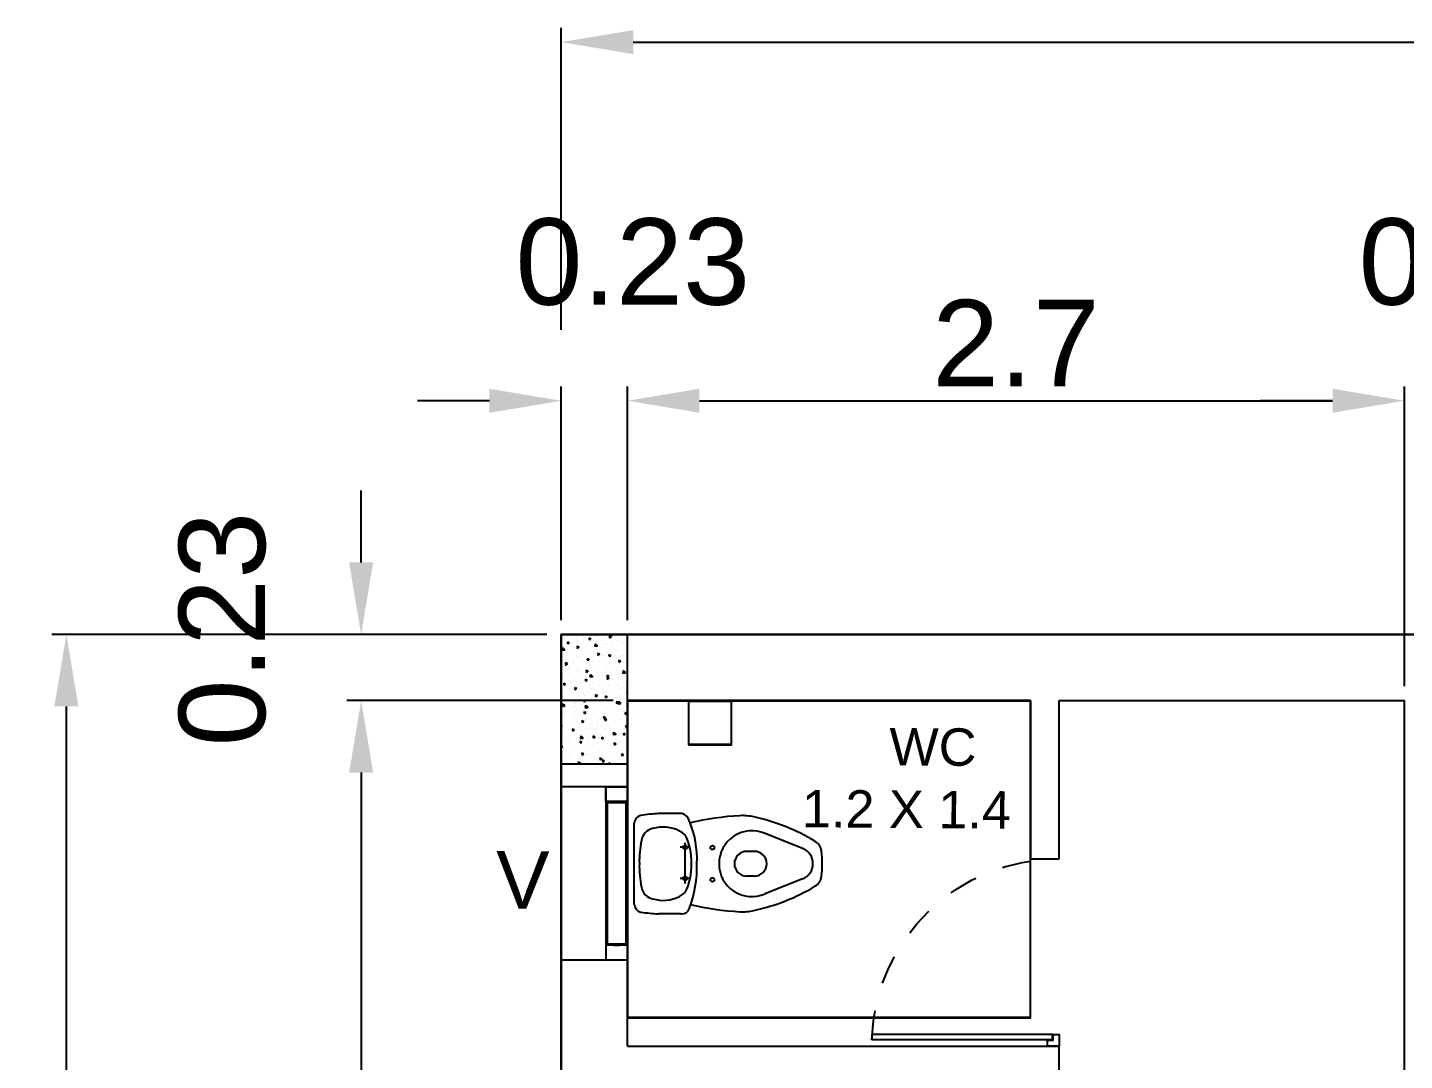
# Model space of a CAD drawing. Header units: metres. Extents: x 0 to 2048, y 111 to 219.
# Drawn here: x 1820.574 to 1825.359, y 175.855 to 179.443 of the extents above; entities that cross this region are included whole.
import ezdxf

# ---------------------------------------------------------------- set-up
doc = ezdxf.new("R2010")
doc.units = ezdxf.units.M
doc.header["$LTSCALE"] = 0.5
doc.header["$MEASUREMENT"] = 0
doc.header["$PDMODE"] = 3
doc.linetypes.add('CONTIN', pattern=[0])
doc.linetypes.add('HIDDEN2', pattern=[0.1875, 0.125, -0.0625])
for name, color, linetype in [('000000000000', 213, 'Continuous'), ('BLK_1_FLR_0_BLT_UP_AREA', 27, 'Continuous'), ('BLK_1_FLR_0_SP_WC', 233, 'Continuous'), ('BLK_1_FLR_0_WASH', 60, 'Continuous')]:
    doc.layers.add(name, color=color, linetype=linetype)
doc.layers.add('layout bou', color=1, linetype='Continuous', lineweight=60)
doc.layers.add('layout bou @ 1', color=1, linetype='Continuous', lineweight=60)
doc.styles.add('200LT_S', font='arial.ttf', dxfattribs={"height": 0.3})
doc.styles.add('PATTA & SITE', font='arial.ttf', dxfattribs={"height": 1.5})
doc.styles.get("Standard").update_dxf_attribs({"font": ''})
doc.styles.get('Standard').set_extended_font_data('Arial Black')
doc.dimstyles.new('Building Arrow', dxfattribs={"dimscale": 0, "dimtxt": 1, "dimasz": 1, "dimexe": 0.18, "dimexo": 0.0625, "dimgap": 0.09, "dimtad": 0, "dimdec": 1, "dimzin": 0, "dimdsep": 46, "dimtxsty": 'Standard', "dimcen": 0.09, "dimse1": 1, "dimse2": 1, "dimclrt": 7, "dimadec": 1, "dimazin": 0, "dimtfac": 1, "dimtdec": 1, "dimtofl": 0, "dimtmove": 0, "dimatfit": 3, "dimfxl": 0, "dimtolj": 1, "dimtzin": 0, "dimarcsym": 0})

# ---------------------------------------------------------------- blocks, each defined once
blk = doc.blocks.new('*D9')
at = {"layer": 'Defpoints', "color": 0, "lineweight": -3}
for p in [(1764.1257, 208.0316), (1764.1257, 208.0316), (1929.9765, 145.7045)]:
    blk.add_point(p, dxfattribs=at)
at = {"layer": 'layout bou', "color": 0, "lineweight": -2}
for p, q in [((1765.0618, 207.6799), (1845.0867, 177.6063)), ((1929.0405, 146.0562), (1849.0155, 176.1298))]:
    blk.add_line(p, q, dxfattribs=at)
at = {"layer": 'layout bou', "color": 0, "lineweight": -3}
for points in [[(1765.1204, 207.8359), (1765.0031, 207.5239), (1764.1257, 208.0316)], [(1929.0991, 146.2122), (1928.9818, 145.9002), (1929.9765, 145.7045)]]:
    blk.add_solid(points, dxfattribs=at)
at = {"layer": 'layout bou', "color": 7, "lineweight": 15, "insert": (1847.0511, 176.868), "char_height": 1, "attachment_point": 5, "rotation": 339.4036}
blk.add_mtext('\\A1;177.2', dxfattribs=at)

msp = doc.modelspace()

# ---------------------------------------------------------------- linework, layer by layer
at = {"color": 252, "lineweight": -3}
for p, q in [((1822.42887, 178.39237), (1822.42887, 179.44237)), ((1822.42887, 177.38467), (1822.42887, 178.19642)), ((1822.65887, 177.38467), (1822.65887, 178.19642)), ((1822.65887, 177.38467), (1822.65887, 178.19642)), ((1825.35887, 177.15467), (1825.35887, 178.19642)), ((1825.35887, 177.15467), (1825.35887, 178.19642)), ((1821.70908, 177.33467), (1820.65908, 177.33467)), ((1822.37887, 177.33467), (1821.68335, 177.33467)), ((1822.60887, 177.10467), (1821.68335, 177.10467)), ((1822.60887, 177.10467), (1821.68335, 177.10467))]:
    msp.add_line(p, q, dxfattribs=at)
at = {"color": 7, "lineweight": -3}
for p, q in [((1822.67887, 179.39237), (1852.67887, 179.39237)), ((1822.17887, 178.14642), (1821.92887, 178.14642)), ((1822.90887, 178.14642), (1825.10887, 178.14642)), ((1822.90887, 178.14642), (1823.15887, 178.14642)), ((1825.10887, 178.14642), (1824.85887, 178.14642)), ((1821.73335, 177.58467), (1821.73335, 177.83467)), ((1820.70908, 162.33467), (1820.70908, 177.08467)), ((1821.73335, 176.85467), (1821.73335, 172.34967)), ((1821.73335, 176.85467), (1821.73335, 176.60467))]:
    msp.add_line(p, q, dxfattribs=at)
at = {"color": 0, "lineweight": -3}
for p, q in [((1822.42887, 177.33467), (1852.92887, 177.33467)), ((1822.42887, 177.33467), (1822.42887, 162.08467)), ((1822.42887, 162.08467), (1822.42887, 177.33467)), ((1822.42887, 177.33467), (1852.92887, 177.33467)), ((1822.65887, 175.90467), (1822.65887, 177.10467)), ((1822.65887, 177.10467), (1824.05887, 177.10467)), ((1824.05887, 177.10467), (1824.05887, 176.55467)), ((1824.15887, 177.10467), (1825.35887, 177.10467)), ((1824.15887, 176.55467), (1824.15887, 177.10467)), ((1825.35887, 171.87467), (1825.35887, 177.10467)), ((1824.05887, 176.55467), (1824.15887, 176.55467)), ((1822.65887, 175.90467), (1824.15887, 175.90467)), ((1824.15887, 175.25467), (1824.15887, 175.90467))]:
    msp.add_line(p, q, dxfattribs=at)
at = {"color": 8, "lineweight": -3}
for p, q in [((1822.42887, 162.08467), (1822.42887, 177.33467)), ((1822.42887, 177.33467), (1852.92887, 177.33467))]:
    msp.add_line(p, q, dxfattribs=at)
at = {"linetype": 'CONTIN', "lineweight": -3, "ltscale": 0.5}
for p, q in [((1822.42887, 177.33467), (1822.42887, 176.88467)), ((1822.65887, 177.33467), (1822.42887, 177.33467)), ((1822.65887, 176.88467), (1822.65887, 177.33467)), ((1822.42887, 176.88467), (1822.65887, 176.88467))]:
    msp.add_line(p, q, dxfattribs=at)
at = {"lineweight": -3}
for p, q in [((1822.43626, 177.33174), (1822.43626, 177.33174)), ((1822.55101, 177.32984), (1822.55101, 177.32984)), ((1822.59128, 177.32586), (1822.59128, 177.32586)), ((1822.59862, 177.32978), (1822.59526, 177.3248)), ((1822.59526, 177.32481), (1822.6013, 177.32278)), ((1822.59862, 177.32978), (1822.6013, 177.32278)), ((1822.60075, 177.33051), (1822.60702, 177.33167)), ((1822.60112, 177.33467), (1822.60076, 177.33051)), ((1822.60344, 177.33467), (1822.60703, 177.33167)), ((1822.43251, 177.28926), (1822.43113, 177.28037)), ((1822.43113, 177.28037), (1822.44063, 177.28148)), ((1822.43284, 177.28895), (1822.44096, 177.28116)), ((1822.43401, 177.27835), (1822.43401, 177.27835)), ((1822.43616, 177.31892), (1822.43616, 177.31892)), ((1822.43988, 177.31765), (1822.43988, 177.31765)), ((1822.44429, 177.32057), (1822.44429, 177.32057)), ((1822.44928, 177.2827), (1822.44928, 177.2827)), ((1822.45084, 177.30874), (1822.45032, 177.30276)), ((1822.45032, 177.30276), (1822.45658, 177.30392)), ((1822.45084, 177.30874), (1822.45659, 177.30392)), ((1822.47317, 177.31643), (1822.47317, 177.31643)), ((1822.47366, 177.29076), (1822.47366, 177.29076)), ((1822.48044, 177.3193), (1822.48044, 177.3193)), ((1822.48117, 177.29879), (1822.48117, 177.29879)), ((1822.48584, 177.29442), (1822.48248, 177.28944)), ((1822.48248, 177.28945), (1822.48853, 177.28742)), ((1822.48373, 177.29427), (1822.48373, 177.29427)), ((1822.48584, 177.29442), (1822.48853, 177.28742)), ((1822.48709, 177.31184), (1822.48709, 177.31184)), ((1822.50312, 177.32275), (1822.50312, 177.32275)), ((1822.50646, 177.31522), (1822.50646, 177.31522)), ((1822.51988, 177.29299), (1822.51988, 177.29299)), ((1822.52606, 177.32261), (1822.52554, 177.31663)), ((1822.52554, 177.31664), (1822.5318, 177.3178)), ((1822.52606, 177.32261), (1822.53181, 177.31779)), ((1822.53819, 177.29237), (1822.53819, 177.29237)), ((1822.53975, 177.314), (1822.53975, 177.314)), ((1822.54647, 177.30252), (1822.54509, 177.29363)), ((1822.5451, 177.29363), (1822.5546, 177.29474)), ((1822.5468, 177.30221), (1822.55492, 177.29442)), ((1822.56279, 177.31862), (1822.56279, 177.31862)), ((1822.57304, 177.31278), (1822.57304, 177.31278)), ((1822.57785, 177.30477), (1822.57785, 177.30477)), ((1822.59045, 177.30353), (1822.59045, 177.30353)), ((1822.60633, 177.31157), (1822.60633, 177.31157)), ((1822.6078, 177.29849), (1822.6078, 177.29849)), ((1822.6249, 177.3151), (1822.6249, 177.3151)), ((1822.62975, 177.32246), (1822.62975, 177.32246)), ((1822.62989, 177.27723), (1822.62989, 177.27723)), ((1822.63962, 177.31035), (1822.63962, 177.31035)), ((1822.64238, 177.30638), (1822.64238, 177.30638)), ((1822.44558, 177.23473), (1822.44222, 177.22975)), ((1822.44222, 177.22976), (1822.44827, 177.22773)), ((1822.44457, 177.23701), (1822.44404, 177.23103)), ((1822.44404, 177.23104), (1822.45031, 177.23219)), ((1822.44457, 177.23701), (1822.45031, 177.23219)), ((1822.44558, 177.23473), (1822.44826, 177.22773)), ((1822.44617, 177.2606), (1822.44617, 177.2606)), ((1822.44629, 177.26714), (1822.44629, 177.26714)), ((1822.4714, 177.23737), (1822.4714, 177.23737)), ((1822.47958, 177.26592), (1822.47958, 177.26592)), ((1822.48484, 177.25846), (1822.48484, 177.25846)), ((1822.48872, 177.25639), (1822.48872, 177.25639)), ((1822.49118, 177.24047), (1822.49118, 177.24047)), ((1822.51287, 177.26471), (1822.51287, 177.26471)), ((1822.51313, 177.26443), (1822.51313, 177.26443)), ((1822.51979, 177.25089), (1822.51926, 177.24491)), ((1822.51926, 177.24491), (1822.52553, 177.24607)), ((1822.51979, 177.25089), (1822.52553, 177.24606)), ((1822.52317, 177.26796), (1822.52317, 177.26796)), ((1822.52816, 177.23009), (1822.52816, 177.23009)), ((1822.53594, 177.23899), (1822.53594, 177.23899)), ((1822.54615, 177.26349), (1822.54615, 177.26349)), ((1822.55835, 177.27009), (1822.555, 177.26511)), ((1822.555, 177.26512), (1822.56104, 177.26309)), ((1822.55835, 177.27009), (1822.56104, 177.26309)), ((1822.55932, 177.26669), (1822.55932, 177.26669)), ((1822.56262, 177.24165), (1822.56262, 177.24165)), ((1822.5728, 177.2603), (1822.5728, 177.2603)), ((1822.57559, 177.25139), (1822.57559, 177.25139)), ((1822.57944, 177.26227), (1822.57944, 177.26227)), ((1822.58902, 177.27247), (1822.58902, 177.27247)), ((1822.59501, 177.26476), (1822.59448, 177.25878)), ((1822.59448, 177.25879), (1822.60075, 177.25994)), ((1822.59501, 177.26476), (1822.60075, 177.25994)), ((1822.59876, 177.24038), (1822.59876, 177.24038)), ((1822.61273, 177.26106), (1822.61273, 177.26106)), ((1822.61781, 177.24018), (1822.61781, 177.24018)), ((1822.63087, 177.24576), (1822.62751, 177.24078)), ((1822.62751, 177.24079), (1822.63356, 177.23876)), ((1822.63087, 177.24576), (1822.63356, 177.23875)), ((1822.63976, 177.26414), (1822.63976, 177.26414)), ((1822.64012, 177.253), (1822.64012, 177.253)), ((1822.64602, 177.25984), (1822.64602, 177.25984)), ((1822.43175, 177.22497), (1822.43175, 177.22497)), ((1822.45378, 177.2152), (1822.45378, 177.2152)), ((1822.45618, 177.20228), (1822.45618, 177.20228)), ((1822.45759, 177.21954), (1822.45759, 177.21954)), ((1822.46089, 177.19451), (1822.46089, 177.19451)), ((1822.46915, 177.18399), (1822.46915, 177.18399)), ((1822.48258, 177.20508), (1822.48258, 177.20508)), ((1822.48707, 177.21398), (1822.48707, 177.21398)), ((1822.49703, 177.19324), (1822.49703, 177.19324)), ((1822.50119, 177.18215), (1822.50119, 177.18215)), ((1822.51809, 177.2104), (1822.51474, 177.20542)), ((1822.51474, 177.20543), (1822.52078, 177.2034)), ((1822.51809, 177.2104), (1822.52078, 177.20339)), ((1822.52036, 177.21277), (1822.52036, 177.21277)), ((1822.52314, 177.20611), (1822.52314, 177.20611)), ((1822.52992, 177.1958), (1822.52854, 177.1869)), ((1822.52855, 177.18691), (1822.53804, 177.18801)), ((1822.53025, 177.19548), (1822.53837, 177.18769)), ((1822.53368, 177.1856), (1822.53368, 177.1856)), ((1822.55365, 177.21155), (1822.55365, 177.21155)), ((1822.5676, 177.20378), (1822.5676, 177.20378)), ((1822.57333, 177.19801), (1822.57333, 177.19801)), ((1822.58281, 177.20198), (1822.58281, 177.20198)), ((1822.58677, 177.21909), (1822.58677, 177.21909)), ((1822.58694, 177.21034), (1822.58694, 177.21034)), ((1822.59061, 177.18607), (1822.58725, 177.18109)), ((1822.58725, 177.1811), (1822.5933, 177.17907)), ((1822.5882, 177.18706), (1822.59447, 177.18822)), ((1822.58873, 177.19303), (1822.58821, 177.18706)), ((1822.58873, 177.19303), (1822.59448, 177.18821)), ((1822.59061, 177.18607), (1822.59329, 177.17906)), ((1822.60206, 177.21534), (1822.60206, 177.21534)), ((1822.62023, 177.20912), (1822.62023, 177.20912)), ((1822.62782, 177.18186), (1822.62782, 177.18186)), ((1822.63787, 177.19962), (1822.63787, 177.19962)), ((1822.6382, 177.21407), (1822.6382, 177.21407)), ((1822.6415, 177.18904), (1822.6415, 177.18904)), ((1822.64388, 177.20905), (1822.6425, 177.20016)), ((1822.64251, 177.20016), (1822.65201, 177.20127)), ((1822.64421, 177.20874), (1822.65233, 177.20095)), ((1822.64977, 177.20582), (1822.64977, 177.20582)), ((1822.65352, 177.2079), (1822.65352, 177.2079)), ((1822.42949, 177.17159), (1822.42949, 177.17159)), ((1822.43829, 177.16528), (1822.43777, 177.15931)), ((1822.43777, 177.15931), (1822.44403, 177.16047)), ((1822.43829, 177.16528), (1822.44404, 177.16046)), ((1822.46083, 177.16386), (1822.46083, 177.16386)), ((1822.46587, 177.15664), (1822.46587, 177.15664)), ((1822.46619, 177.14396), (1822.46619, 177.14396)), ((1822.47783, 177.15071), (1822.47447, 177.14573)), ((1822.47448, 177.14574), (1822.48052, 177.14371)), ((1822.47783, 177.15071), (1822.48052, 177.1437)), ((1822.48033, 177.15169), (1822.48033, 177.15169)), ((1822.49411, 177.16264), (1822.49411, 177.16264)), ((1822.50033, 177.1682), (1822.50033, 177.1682)), ((1822.51351, 177.17916), (1822.51299, 177.17318)), ((1822.51299, 177.17319), (1822.51925, 177.17434)), ((1822.51351, 177.17916), (1822.51926, 177.17434)), ((1822.5274, 177.16142), (1822.5274, 177.16142)), ((1822.53143, 177.13222), (1822.53143, 177.13222)), ((1822.53316, 177.14779), (1822.53316, 177.14779)), ((1822.53647, 177.16693), (1822.53647, 177.16693)), ((1822.53977, 177.1419), (1822.53977, 177.1419)), ((1822.56069, 177.16021), (1822.56069, 177.16021)), ((1822.57108, 177.14462), (1822.57108, 177.14462)), ((1822.57592, 177.14062), (1822.57592, 177.14062)), ((1822.58451, 177.16571), (1822.58451, 177.16571)), ((1822.59282, 177.14367), (1822.59282, 177.14367)), ((1822.59398, 177.15899), (1822.59398, 177.15899)), ((1822.60704, 177.17747), (1822.60704, 177.17747)), ((1822.62727, 177.15778), (1822.62727, 177.15778)), ((1822.63561, 177.14624), (1822.63561, 177.14624)), ((1822.64648, 177.15116), (1822.64648, 177.15116)), ((1822.65767, 177.13518), (1822.65715, 177.12921)), ((1822.65767, 177.13518), (1822.65887, 177.13418)), ((1822.43202, 177.09356), (1822.43149, 177.08758)), ((1822.43149, 177.08759), (1822.43776, 177.08874)), ((1822.43202, 177.09356), (1822.43776, 177.08874)), ((1822.43394, 177.11456), (1822.43394, 177.11456)), ((1822.43757, 177.09102), (1822.43421, 177.08604)), ((1822.43421, 177.08605), (1822.44026, 177.08402)), ((1822.43475, 177.11979), (1822.43475, 177.11979)), ((1822.43757, 177.09102), (1822.44026, 177.08401)), ((1822.43804, 177.09475), (1822.43804, 177.09475)), ((1822.46689, 177.13061), (1822.46689, 177.13061)), ((1822.46723, 177.11335), (1822.46723, 177.11335)), ((1822.47419, 177.09348), (1822.47419, 177.09348)), ((1822.4762, 177.08564), (1822.4762, 177.08564)), ((1822.47807, 177.09831), (1822.47807, 177.09831)), ((1822.50052, 177.11213), (1822.50052, 177.11213)), ((1822.50532, 177.13033), (1822.50532, 177.13033)), ((1822.50724, 177.10743), (1822.50671, 177.10146)), ((1822.50671, 177.10146), (1822.51298, 177.10262)), ((1822.50724, 177.10743), (1822.51298, 177.10261)), ((1822.5112, 177.12383), (1822.5112, 177.12383)), ((1822.51337, 177.08907), (1822.51199, 177.08018)), ((1822.5137, 177.08876), (1822.52182, 177.08097)), ((1822.53381, 177.11091), (1822.53381, 177.11091)), ((1822.54317, 177.08948), (1822.54317, 177.08948)), ((1822.54476, 177.10402), (1822.54476, 177.10402)), ((1822.55034, 177.12637), (1822.54699, 177.1214)), ((1822.54699, 177.1214), (1822.55303, 177.11938)), ((1822.55034, 177.12637), (1822.55303, 177.11937)), ((1822.5671, 177.1097), (1822.5671, 177.1097)), ((1822.56882, 177.09124), (1822.56882, 177.09124)), ((1822.57921, 177.11559), (1822.57921, 177.11559)), ((1822.58246, 177.12131), (1822.58193, 177.11533)), ((1822.58193, 177.11534), (1822.5882, 177.11649)), ((1822.58226, 177.11233), (1822.58226, 177.11233)), ((1822.58246, 177.12131), (1822.5882, 177.11649)), ((1822.60038, 177.10848), (1822.60038, 177.10848)), ((1822.60283, 177.08535), (1822.60283, 177.08535)), ((1822.61536, 177.11432), (1822.61536, 177.11432)), ((1822.61865, 177.08928), (1822.61865, 177.08928)), ((1822.62286, 177.10204), (1822.6195, 177.09707)), ((1822.61951, 177.09707), (1822.62555, 177.09505)), ((1822.62286, 177.10204), (1822.62555, 177.09504)), ((1822.62733, 177.10233), (1822.62595, 177.09344)), ((1822.62596, 177.09344), (1822.63546, 177.09455)), ((1822.62766, 177.10202), (1822.63578, 177.09423)), ((1822.63336, 177.09285), (1822.63336, 177.09285)), ((1822.63367, 177.10727), (1822.63367, 177.10727)), ((1822.63783, 177.12354), (1822.63783, 177.12354)), ((1822.6548, 177.08801), (1822.6548, 177.08801)), ((1822.65715, 177.12921), (1822.65887, 177.12953)), ((1822.44144, 177.06262), (1822.44144, 177.06262)), ((1822.44303, 177.05688), (1822.44303, 177.05688)), ((1822.46464, 177.07723), (1822.46464, 177.07723)), ((1822.47472, 177.06141), (1822.47472, 177.06141)), ((1822.47581, 177.04493), (1822.47581, 177.04493)), ((1822.47748, 177.06845), (1822.47748, 177.06845)), ((1822.51008, 177.06668), (1822.50673, 177.06171)), ((1822.50673, 177.06171), (1822.51277, 177.05969)), ((1822.50801, 177.06019), (1822.50801, 177.06019)), ((1822.51008, 177.06668), (1822.51277, 177.05968)), ((1822.51199, 177.08018), (1822.52149, 177.08129)), ((1822.51363, 177.06717), (1822.51363, 177.06717)), ((1822.51693, 177.04214), (1822.51693, 177.04214)), ((1822.52121, 177.06551), (1822.52121, 177.06551)), ((1822.52917, 177.07884), (1822.52917, 177.07884)), ((1822.5413, 177.05897), (1822.5413, 177.05897)), ((1822.55307, 177.04087), (1822.55307, 177.04087)), ((1822.56657, 177.03786), (1822.56657, 177.03786)), ((1822.57459, 177.05776), (1822.57459, 177.05776)), ((1822.57565, 177.04361), (1822.58192, 177.04477)), ((1822.57618, 177.04958), (1822.57566, 177.04361)), ((1822.57618, 177.04958), (1822.58193, 177.04476)), ((1822.5826, 177.04235), (1822.57924, 177.03738)), ((1822.57924, 177.03738), (1822.58529, 177.03536)), ((1822.58, 177.05894), (1822.58, 177.05894)), ((1822.5826, 177.04235), (1822.58529, 177.03535)), ((1822.5842, 177.07772), (1822.5842, 177.07772)), ((1822.60788, 177.05654), (1822.60788, 177.05654)), ((1822.62364, 177.05141), (1822.62364, 177.05141)), ((1822.6311, 177.03947), (1822.6311, 177.03947)), ((1822.64117, 177.05533), (1822.64117, 177.05533)), ((1822.64784, 177.06522), (1822.64784, 177.06522)), ((1822.65087, 177.05749), (1822.65714, 177.05864)), ((1822.6514, 177.06346), (1822.65088, 177.05748)), ((1822.6514, 177.06346), (1822.65714, 177.05864)), ((1822.65809, 177.06298), (1822.65809, 177.06298)), ((1822.42887, 177.01921), (1822.43149, 177.01701)), ((1822.42887, 177.01653), (1822.43148, 177.01702)), ((1822.44848, 177.01128), (1822.44848, 177.01128)), ((1822.45134, 176.99373), (1822.45134, 176.99373)), ((1822.46238, 177.02385), (1822.46238, 177.02385)), ((1822.46982, 177.00699), (1822.46647, 177.00202)), ((1822.46647, 177.00202), (1822.47251, 177)), ((1822.46982, 177.00699), (1822.47251, 176.99999)), ((1822.47356, 176.99155), (1822.47356, 176.99155)), ((1822.48177, 177.01006), (1822.48177, 177.01006)), ((1822.48247, 177.03057), (1822.48247, 177.03057)), ((1822.48621, 177.02732), (1822.48621, 177.02732)), ((1822.50043, 177.02973), (1822.5067, 177.03089)), ((1822.50096, 177.03571), (1822.50044, 177.02973)), ((1822.50096, 177.03571), (1822.50671, 177.03089)), ((1822.51506, 177.00885), (1822.51506, 177.00885)), ((1822.52191, 177.00427), (1822.52191, 177.00427)), ((1822.52691, 177.02546), (1822.52691, 177.02546)), ((1822.53122, 177.0072), (1822.53122, 177.0072)), ((1822.54834, 177.00763), (1822.54834, 177.00763)), ((1822.55318, 177.03116), (1822.55318, 177.03116)), ((1822.55637, 177.01583), (1822.55637, 177.01583)), ((1822.57775, 177.00556), (1822.57775, 177.00556)), ((1822.58163, 177.00641), (1822.58163, 177.00641)), ((1822.59251, 177.01456), (1822.59251, 177.01456)), ((1822.59581, 176.98953), (1822.59581, 176.98953)), ((1822.61078, 176.99561), (1822.6094, 176.98671)), ((1822.61111, 176.99529), (1822.61923, 176.9875)), ((1822.61284, 177.02703), (1822.61284, 177.02703)), ((1822.61492, 177.0052), (1822.61492, 177.0052)), ((1822.63195, 176.98825), (1822.63195, 176.98825)), ((1822.64512, 176.99173), (1822.6446, 176.98575)), ((1822.64512, 176.99173), (1822.65087, 176.98691)), ((1822.64821, 177.00398), (1822.64821, 177.00398)), ((1822.65511, 177.01802), (1822.65176, 177.01305)), ((1822.65176, 177.01305), (1822.6578, 177.01102)), ((1822.65511, 177.01802), (1822.6578, 177.01102)), ((1822.65785, 177.0069), (1822.65785, 177.0069)), ((1822.42956, 176.9473), (1822.42887, 176.94628)), ((1822.42887, 176.94144), (1822.43225, 176.94031)), ((1822.42956, 176.9473), (1822.43225, 176.9403)), ((1822.43656, 176.97313), (1822.43656, 176.97313)), ((1822.45464, 176.96869), (1822.45464, 176.96869)), ((1822.45488, 176.96077), (1822.45488, 176.96077)), ((1822.46013, 176.97046), (1822.46013, 176.97046)), ((1822.48817, 176.95955), (1822.48817, 176.95955)), ((1822.49079, 176.96742), (1822.49079, 176.96742)), ((1822.49408, 176.94239), (1822.49408, 176.94239)), ((1822.49469, 176.96398), (1822.49416, 176.958)), ((1822.49416, 176.95801), (1822.50043, 176.95917)), ((1822.49469, 176.96398), (1822.50043, 176.95916)), ((1822.49682, 176.98235), (1822.49544, 176.97345)), ((1822.49544, 176.97346), (1822.50494, 176.97456)), ((1822.49622, 176.96901), (1822.49622, 176.96901)), ((1822.49715, 176.98203), (1822.50526, 176.97424)), ((1822.52146, 176.95834), (1822.52146, 176.95834)), ((1822.52466, 176.97207), (1822.52466, 176.97207)), ((1822.53023, 176.94111), (1822.53023, 176.94111)), ((1822.54234, 176.98266), (1822.53898, 176.97769)), ((1822.53898, 176.97769), (1822.54502, 176.97566)), ((1822.54123, 176.94888), (1822.54123, 176.94888)), ((1822.54234, 176.98266), (1822.54502, 176.97566)), ((1822.55475, 176.95712), (1822.55475, 176.95712)), ((1822.56135, 176.97796), (1822.56135, 176.97796)), ((1822.56319, 176.97284), (1822.56319, 176.97284)), ((1822.56431, 176.98448), (1822.56431, 176.98448)), ((1822.5699, 176.97786), (1822.56938, 176.97188)), ((1822.56938, 176.97188), (1822.57565, 176.97304)), ((1822.5699, 176.97786), (1822.57565, 176.97304)), ((1822.57549, 176.95218), (1822.57549, 176.95218)), ((1822.58804, 176.9559), (1822.58804, 176.9559)), ((1822.60079, 176.95165), (1822.60079, 176.95165)), ((1822.60941, 176.98672), (1822.6189, 176.98782)), ((1822.61485, 176.95833), (1822.6115, 176.95336)), ((1822.6115, 176.95336), (1822.61754, 176.95133)), ((1822.61485, 176.95833), (1822.61754, 176.95133)), ((1822.62133, 176.95469), (1822.62133, 176.95469)), ((1822.62285, 176.96871), (1822.62285, 176.96871)), ((1822.62884, 176.98609), (1822.62884, 176.98609)), ((1822.63525, 176.96322), (1822.63525, 176.96322)), ((1822.6446, 176.98576), (1822.65087, 176.98692)), ((1822.65461, 176.95347), (1822.65461, 176.95347)), ((1822.42909, 176.91005), (1822.42909, 176.91005)), ((1822.44657, 176.91482), (1822.44657, 176.91482)), ((1822.45787, 176.91708), (1822.45787, 176.91708)), ((1822.45963, 176.93082), (1822.45963, 176.93082)), ((1822.46238, 176.90883), (1822.46238, 176.90883)), ((1822.4713, 176.93817), (1822.4713, 176.93817)), ((1822.49567, 176.90761), (1822.49567, 176.90761)), ((1822.50207, 176.92297), (1822.49872, 176.918)), ((1822.49872, 176.918), (1822.50476, 176.91597)), ((1822.49907, 176.90451), (1822.49907, 176.90451)), ((1822.50207, 176.92297), (1822.50476, 176.91597)), ((1822.50623, 176.91069), (1822.50623, 176.91069)), ((1822.5224, 176.91869), (1822.5224, 176.91869)), ((1822.52895, 176.9064), (1822.52895, 176.9064)), ((1822.53352, 176.91608), (1822.53352, 176.91608)), ((1822.56206, 176.93109), (1822.56206, 176.93109)), ((1822.56224, 176.90518), (1822.56224, 176.90518)), ((1822.5631, 176.90016), (1822.56937, 176.90131)), ((1822.56363, 176.90613), (1822.56311, 176.90015)), ((1822.56363, 176.90613), (1822.56937, 176.90131)), ((1822.56967, 176.91481), (1822.56967, 176.91481)), ((1822.57459, 176.89864), (1822.57123, 176.89367)), ((1822.57123, 176.89367), (1822.57728, 176.89164)), ((1822.5732, 176.91452), (1822.5732, 176.91452)), ((1822.57323, 176.8988), (1822.57323, 176.8988)), ((1822.57459, 176.89864), (1822.57728, 176.89164)), ((1822.59553, 176.90397), (1822.59553, 176.90397)), ((1822.62659, 176.93271), (1822.62659, 176.93271)), ((1822.62882, 176.90275), (1822.62882, 176.90275)), ((1822.63286, 176.91039), (1822.63286, 176.91039)), ((1822.63832, 176.91403), (1822.64459, 176.91519)), ((1822.63885, 176.92001), (1822.63833, 176.91403)), ((1822.63885, 176.92001), (1822.64459, 176.91518)), ((1822.64024, 176.92535), (1822.64024, 176.92535)), ((1822.46905, 176.88478), (1822.46905, 176.88478)), ((1822.48788, 176.88628), (1822.49415, 176.88744)), ((1822.48841, 176.89226), (1822.48789, 176.88628)), ((1822.48841, 176.89226), (1822.49416, 176.88743)), ((1822.55124, 176.89056), (1822.55124, 176.89056)), ((1822.57296, 176.88977), (1822.57296, 176.88977)), ((1822.59423, 176.88888), (1822.59358, 176.88467)), ((1822.59456, 176.88857), (1822.59862, 176.88467)), ((1822.60911, 176.8885), (1822.60911, 176.8885)), ((1822.65887, 176.80467), (1822.42887, 176.80467)), ((1822.84806, 176.71211, 0), (1822.76762, 176.71234, 0)), ((1822.65887, 176.3888, 0), (1822.65887, 176.68745, 0)), ((1822.68254, 176.39762, 0), (1822.68254, 176.67863, 0)), ((1822.85961, 176.469, 0), (1822.85961, 176.6105, 0)), ((1823.26718, 176.59117, 0), (1823.1368, 176.64266, 0)), ((1822.87423, 176.59512, 0), (1822.84244, 176.59512, 0)), ((1823.09981, 176.58096, 0), (1823.07321, 176.58096, 0)), ((1822.87423, 176.48724, 0), (1822.84244, 176.48724, 0)), ((1823.09981, 176.49529, 0), (1823.07321, 176.49529, 0)), ((1823.26718, 176.48508, 0), (1823.1368, 176.43359, 0)), ((1822.84391, 176.36391, 0), (1822.76762, 176.36391, 0)), ((1822.42887, 176.20467), (1822.65887, 176.20467))]:
    msp.add_line(p, q, dxfattribs=at)
for points in [[(1822.58387, 176.80467), (1822.58387, 176.20467)], [(1822.65887, 176.80467), (1822.65887, 176.20467)], [(1822.63148, 176.74967), (1822.63148, 176.75467), (1822.61126, 176.75467), (1822.61126, 176.74967)], [(1822.61126, 176.25967), (1822.61126, 176.25467), (1822.63148, 176.25467), (1822.63148, 176.25967)]]:
    msp.add_lwpolyline(points, dxfattribs=at)
for points in [[(1822.58387, 176.75467), (1822.58387, 176.80467), (1822.59981, 176.80467), (1822.61387, 176.80467), (1822.65887, 176.80467), (1822.65887, 176.75467)], [(1822.65387, 176.25967), (1822.65387, 176.74967), (1822.58887, 176.74967), (1822.58887, 176.25967)], [(1822.58387, 176.25467), (1822.58387, 176.20467), (1822.59981, 176.20467), (1822.61387, 176.20467), (1822.65887, 176.20467), (1822.65887, 176.25467)]]:
    msp.add_lwpolyline(points, close=True, dxfattribs=at)
at = {"lineweight": -3, "extrusion": (2.604e-13, 3.297e-13, -1), "elevation": 0}
for points in [[(-1824.13583, 175.92771), (-1824.13583, 175.94532), (-1823.50845, 175.94532), (-1823.50845, 175.92771)], [(-1824.13854, 175.94532), (-1824.15887, 175.94532), (-1824.15887, 175.90467), (-1824.11822, 175.90467), (-1824.11822, 175.925), (-1824.13854, 175.925)]]:
    msp.add_lwpolyline(points, close=True, dxfattribs=at)
at = {"lineweight": -3}
for centre in [(1822.85961, 176.59512, 0), (1822.954, 176.594, 0), (1822.85961, 176.48724, 0), (1822.954, 176.48225, 0)]:
    msp.add_circle(centre, 0.00684, dxfattribs=at)
for centre, radius, start, end in [((1822.71048, 176.67863, 0), 0.02794, 101.04949, 180), ((1822.80034, 176.07345, 0), 0.63972, 92.93191, 98.55947), ((1822.83787, 176.67554, 0), 0.03796, 19.59262, 74.42597), ((1823.10046, 175.74598, 0), 0.96026, 93.02737, 103.45777), ((1823.05814, 176.51884, 0), 0.18625, 77.56997, 92.58096), ((1822.75866, 176.60994, 0), 0.05212, 103.78437, 169.67052), ((1822.82181, 176.29833, 0), 0.37003, 97.995, 101.78376), ((1822.78261, 176.54134, 0), 0.12403, 51.60702, 95.6758), ((1822.54697, 176.55304, 0), 0.35355, 357.58195, 22.48894), ((1822.94464, 176.00388, 0), 0.71356, 59.15687, 77.56997), ((1823.06618, 176.54613, 0), 0.36618, 168.4756, 181.25294), ((1822.65229, 176.54054, 0), 0.22934, 359.39619, 25.2995), ((1823.09112, 176.53812, 0), 0.11408, 66.39403, 180), ((1823.2866, 176.57655, 0), 0.04656, 6.7635, 59.15687), ((1823.07321, 176.53812, 0), 0.04283, 90, 270), ((1823.09981, 176.53812, 0), 0.04283, 270, 90), ((1823.24667, 176.53812, 0), 0.05687, 360, 68.86978), ((1822.89948, 176.53064, 0), 0.43639, 0.98215, 6.7635), ((1823.06618, 176.53012, 0), 0.36618, 178.74706, 191.5244), ((1822.65229, 176.53571, 0), 0.22934, 334.70049, 0.60381), ((1822.49042, 176.52697, 0), 0.40994, 339.1978, 1.55878), ((1823.09112, 176.53812, 0), 0.11408, 180, 293.60596), ((1823.24667, 176.53812, 0), 0.05687, 291.13022, 360), ((1822.89948, 176.5456, 0), 0.43639, 353.23649, 359.01785), ((1823.2866, 176.49969, 0), 0.04656, 300.84313, 353.23649), ((1822.75866, 176.46631, 0), 0.05212, 190.32947, 256.21563), ((1822.82181, 176.77792, 0), 0.37003, 258.21624, 262.005), ((1822.78261, 176.53491, 0), 0.12403, 264.32419, 308.39298), ((1822.94464, 177.07236, 0), 0.71356, 282.43003, 300.84313), ((1822.71048, 176.39762, 0), 0.02794, 180, 258.95051), ((1822.80034, 177.0028, 0), 0.63972, 261.44053, 267.06809), ((1822.84782, 176.39207, 0), 0.02794, 270.49532, 337.51106), ((1823.10046, 177.33027, 0), 0.96026, 256.54222, 266.97262), ((1823.05814, 176.55741, 0), 0.18625, 267.41904, 282.43003), ((1822.81119, 177.0028, 0), 0.63972, 272.93191, 273.30407)]:
    msp.add_arc(centre, radius, start, end, dxfattribs=at)
at = {"linetype": 'HIDDEN2', "lineweight": -3, "extrusion": (2.604e-13, 3.297e-13, -1)}
msp.add_arc((-1824.1554, 175.9074), 0.64728, 1.7976, 90.3066, dxfattribs=at)
at = {"color": 7, "lineweight": -3}
for points in [[(1822.67887, 179.43403), (1822.67887, 179.3507), (1822.42887, 179.39237)], [(1822.17887, 178.18808), (1822.17887, 178.10475), (1822.42887, 178.14642)], [(1822.90887, 178.18808), (1822.90887, 178.10475), (1822.65887, 178.14642)], [(1822.90887, 178.18808), (1822.90887, 178.10475), (1822.65887, 178.14642)], [(1825.10887, 178.18808), (1825.10887, 178.10475), (1825.35887, 178.14642)], [(1825.10887, 178.18808), (1825.10887, 178.10475), (1825.35887, 178.14642)], [(1821.69169, 177.58467), (1821.77502, 177.58467), (1821.73335, 177.33467)], [(1820.66742, 177.08467), (1820.75075, 177.08467), (1820.70908, 177.33467)], [(1821.69169, 176.85467), (1821.77502, 176.85467), (1821.73335, 177.10467)], [(1821.69169, 176.85467), (1821.77502, 176.85467), (1821.73335, 177.10467)]]:
    msp.add_solid(points, dxfattribs=at)
at = {"layer": '000000000000', "color": 1, "lineweight": -3, "ltscale": 3}
msp.add_lwpolyline([(1824.05887, 177.10467), (1822.65887, 177.10467), (1822.65887, 176.00467), (1824.05887, 176.00467)], close=True, dxfattribs=at)
at = {"layer": 'BLK_1_FLR_0_BLT_UP_AREA', "color": 27, "lineweight": -3, "ltscale": 3}
msp.add_lwpolyline([(1825.35887, 162.08467), (1825.35887, 159.08467), (1830.23487, 159.08467), (1830.23487, 162.08467), (1837.67887, 162.08467), (1837.67887, 149.88467), (1852.92887, 149.88467), (1852.92887, 177.33467), (1822.42887, 177.33467), (1822.42887, 162.08467)], close=True, dxfattribs=at)
at = {"layer": 'BLK_1_FLR_0_SP_WC', "lineweight": -3, "ltscale": 3}
msp.add_lwpolyline([(1824.05887, 177.10308), (1822.65887, 177.10308), (1822.65887, 176.00308), (1824.05887, 176.00308)], close=True, dxfattribs=at)
at = {"layer": 'BLK_1_FLR_0_WASH', "color": 60, "lineweight": -3}
for points in [[(1822.87074, 176.95308), (1823.02074, 176.95308), (1823.02074, 177.10308), (1822.87074, 177.10308)], [(1822.87074, 176.9515), (1823.02074, 176.9515), (1823.02074, 177.1015), (1822.87074, 177.1015)]]:
    msp.add_lwpolyline(points, close=True, dxfattribs=at)

# ---------------------------------------------------------------- texts
at = {"lineweight": -3, "style": 'PATTA & SITE'}
for s, height, p in [('             WC', 0.13, (1822.91266, 176.88433)), ('       1.2 X 1.4', 0.13, (1822.91122, 176.66713)), ('V', 0.1991, (1822.20133, 176.38298))]:
    msp.add_text(s, height=height, rotation=359.61954, dxfattribs=at).set_placement(p)
at = {"lineweight": -3, "char_height": 0.3, "attachment_point": 5, "style": '200LT_S'}
for s, insert in [('0.23', (1822.67735, 178.62797)), ('0.23', (1825.60735, 178.62797)), ('2.7', (1824.00887, 178.34703))]:
    msp.add_mtext(s, dxfattribs=dict(at, insert=insert))
at = {"lineweight": -3, "insert": (1821.2518, 177.35315), "char_height": 0.3, "attachment_point": 5, "rotation": 90, "style": '200LT_S'}
msp.add_mtext('0.23', dxfattribs=at)

# ---------------------------------------------------------------- dimensions: what is measured, and where the dimension line sits
at = {"layer": 'layout bou @ 1', "color": 8, "lineweight": 15}
dim = msp.add_aligned_dim(p1=(1929.97654, 145.70445), p2=(1764.12569, 208.03165), distance=0, dimstyle='Building Arrow', override={"dimscale": 1, "dimtix": 0, "dimtofl": 0, "dimtmove": 0, "dimatfit": 3}, dxfattribs=at)
dim.commit()
dim.dimension.update_dxf_attribs({"geometry": '*D9', "text_midpoint": (1847.05112, 176.86805)})

doc.saveas('drawing.dxf')
